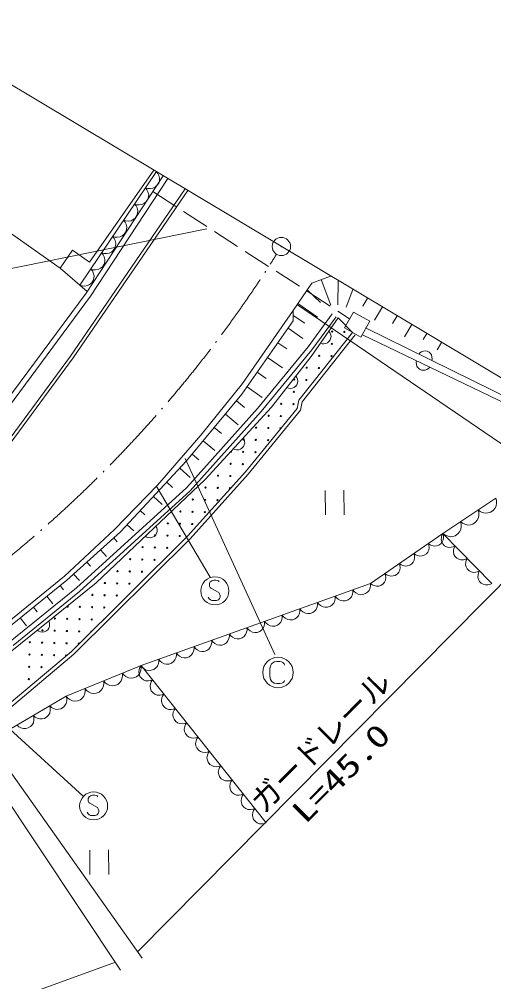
# Model space of a CAD drawing. Units: millimetres, scale not verified. Extents: x 40000 to 680000, y 20000 to 380000.
# Drawn here: x 533028 to 571762, y 260700 to 339255 of the extents above; entities that cross this region are included whole.
import ezdxf
from ezdxf.enums import TextEntityAlignment as Align

# ---------------------------------------------------------------- set-up
doc = ezdxf.new("R2010")
doc.units = ezdxf.units.MM
doc.header["$LTSCALE"] = 1000
doc.linetypes.add('USER3', pattern=[3, 2.25, -0.75])
doc.linetypes.add('USER4', pattern=[7.000001, 5.508197, -0.688525, 0.114754, -0.688525])
for name, color, linetype, lineweight in [('S-BGD', 1, 'Continuous', 13), ('S-BGD-HTXT', 6, 'Continuous', 13), ('S-BMK', 3, 'USER4', 13)]:
    doc.layers.add(name, color=color, linetype=linetype, lineweight=lineweight)
doc.styles.add('ＭＳ ゴシック', font='')
doc.styles.get('ＭＳ ゴシック').set_extended_font_data('MS Gothic')

# ---------------------------------------------------------------- blocks, each defined once
blk = doc.blocks.new('BUHIN125')
at = {"layer": 'S-BGD'}
blk.add_lwpolyline([(-541, 260), (-437, 364), (-322, 438), (-162, 508), (-12, 515), (134, 492), (301, 411), (410, 312), (498, 190), (546, 20), (560, -117), (541, -260)], dxfattribs=at)
blk = doc.blocks.new('BUHIN126')
at = {"layer": 'S-BGD'}
blk.add_lwpolyline([(538, -265), (434, -368), (318, -441), (157, -509), (7, -515), (-138, -490), (-305, -408), (-413, -308), (-499, -185), (-546, -15), (-559, 122), (-538, 265)], dxfattribs=at)
blk = doc.blocks.new('BUHIN138')
at = {"layer": 'S-BGD'}
blk.add_lwpolyline([(-350, -745), (-286, -813), (-199, -853), (-78, -875), (100, -873), (249, -831), (375, -744), (448, -617), (453, -485), (446, -398), (399, -284), (318, -221), (-312, 135), (-382, 238), (-429, 381), (-419, 519), (-380, 629), (-300, 733), (-122, 787), (142, 789), (257, 773), (367, 722), (460, 637), (542, 505)], dxfattribs=at)
blk.add_circle((0, 0), 1144, dxfattribs=at)
blk = doc.blocks.new('BUHIN140')
at = {"layer": 'S-BGD'}
for p, q in [((-774, 993), (-756, -1007)), ((779, -993), (761, 1007))]:
    blk.add_line(p, q, dxfattribs=at)
blk = doc.blocks.new('BUHIN141')
at = {"layer": 'S-BGD'}
blk.add_circle((0, 0), 22.5, dxfattribs=at)
at = {"layer": 'S-BMK', "linetype": 'Continuous'}
blk.add_circle((0, 0), 746, dxfattribs=at)
blk = doc.blocks.new('BUHIN204')
at = {"layer": 'S-BGD'}
blk.add_lwpolyline([(670, 392), (530, 517), (373, 600), (156, 671), (-39, 665), (-225, 624), (-433, 502), (-561, 360), (-661, 193), (-706, -31), (-706, -207), (-670, -392)], dxfattribs=at)
blk = doc.blocks.new('BUHIN205')
at = {"layer": 'S-BGD'}
blk.add_lwpolyline([(763, 314), (634, 466), (481, 577), (263, 684), (58, 706), (-145, 690), (-382, 593), (-538, 462), (-668, 301), (-748, 72), (-775, -113), (-763, -314)], dxfattribs=at)
blk = doc.blocks.new('BUHIN206')
at = {"layer": 'S-BGD'}
blk.add_lwpolyline([(464, -583), (563, -433), (621, -273), (659, -57), (627, 127), (562, 299), (418, 480), (265, 582), (93, 655), (-126, 667), (-293, 643), (-464, 583)], dxfattribs=at)
blk = doc.blocks.new('BUHIN207')
at = {"layer": 'S-BGD'}
blk.add_lwpolyline([(720, 257), (607, 404), (470, 513), (273, 621), (84, 651), (-105, 645), (-328, 565), (-478, 450), (-605, 307), (-689, 99), (-722, -71), (-720, -257)], dxfattribs=at)
blk = doc.blocks.new('BUHIN208')
at = {"layer": 'S-BGD'}
blk.add_lwpolyline([(591, 410), (452, 515), (301, 581), (96, 631), (-83, 612), (-252, 560), (-436, 433), (-544, 292), (-624, 131), (-650, -79), (-638, -241), (-591, -410)], dxfattribs=at)
blk = doc.blocks.new('BUHIN209')
at = {"layer": 'S-BGD'}
blk.add_lwpolyline([(499, -511), (579, -358), (619, -199), (634, 10), (586, 183), (507, 340), (352, 499), (196, 581), (25, 634), (-185, 624), (-342, 585), (-499, 511)], dxfattribs=at)
blk = doc.blocks.new('BUHIN210')
at = {"layer": 'S-BGD'}
blk.add_lwpolyline([(720, 480), (556, 610), (376, 693), (129, 758), (-87, 738), (-292, 679), (-515, 530), (-648, 364), (-749, 171), (-784, -81), (-773, -276), (-720, -480)], dxfattribs=at)
blk = doc.blocks.new('BUHIN213')
at = {"layer": 'S-BGD'}
blk.add_lwpolyline([(446, 663), (260, 716), (77, 723), (-155, 692), (-333, 600), (-488, 477), (-626, 272), (-681, 83), (-700, -117), (-641, -344), (-563, -507), (-446, -663)], dxfattribs=at)

msp = doc.modelspace()

# ---------------------------------------------------------------- linework, layer by layer
at = {"layer": 'S-BGD'}
for p, q in [((537986, 317543), (544231, 326821)), ((538771, 319433), (544023, 326931)), ((538481, 316907), (544766, 326487)), ((545152, 326256), (538850, 316650)), ((537222, 311771), (546581, 325401)), ((546796, 325273), (537426, 311626)), ((531921, 322063), (536366, 318950)), ((536366, 318950), (537385, 320404)), ((537385, 320404), (538771, 319433)), ((536366, 318950), (538564, 317041)), ((556916, 317727), (558447, 318298)), ((555377, 315485), (556916, 317727)), ((557682, 318013), (558467, 315907)), ((559049, 317935), (559041, 315958)), ((528000, 302773), (538481, 316907)), ((538850, 316650), (528357, 302498)), ((556531, 317167), (557628, 316140)), ((560254, 317208), (559716, 315757)), ((555762, 316046), (557370, 314942)), ((561458, 316481), (561062, 315826)), ((551251, 309536), (555377, 315485)), ((555385, 314650), (555377, 315485)), ((555381, 315067), (556336, 314457)), ((556601, 312529), (558577, 315214)), ((560301, 315357), (559576, 314061)), ((561637, 314609), (560301, 315357)), ((562674, 315774), (562029, 314705)), ((563881, 315051), (563502, 314423)), ((551207, 308651), (555385, 314650)), ((556856, 311730), (559051, 314893)), ((558899, 314977), (556917, 312284)), ((559051, 314893), (560225, 313691)), ((560913, 313314), (561637, 314609)), ((565088, 314329), (564489, 313336)), ((554967, 314050), (556175, 313208)), ((555857, 308173), (560225, 313691)), ((560460, 313505), (556135, 308041)), ((559576, 314061), (560913, 313314)), ((561040, 313502), (580843, 303961)), ((580800, 304454), (561300, 314074)), ((566295, 313607), (565994, 313107)), ((554132, 312850), (554860, 312343)), ((567502, 312885), (567138, 312282)), ((552480, 307490), (556601, 312529)), ((556917, 312284), (552784, 307229)), ((530141, 302161), (537222, 311771)), ((537426, 311626), (530337, 302005)), ((553296, 311650), (554516, 310801)), ((553611, 307604), (556856, 311730)), ((552461, 310451), (553196, 309938)), ((547847, 305301), (551251, 309536)), ((551625, 309251), (552857, 308393)), ((546690, 303206), (551207, 308651)), ((550755, 308106), (551414, 307560)), ((555709, 307496), (555857, 308173)), ((556135, 308041), (555987, 307362)), ((546708, 301049), (552480, 307490)), ((552784, 307229), (546992, 300766)), ((548195, 301685), (553611, 307604)), ((551491, 302324), (555709, 307496)), ((555987, 307362), (551719, 302129)), ((549852, 307018), (550898, 306150)), ((548949, 305929), (549545, 305433)), ((544301, 301233), (547847, 305301)), ((548045, 304840), (548988, 304057)), ((546560, 303393), (553879, 287409)), ((547142, 303751), (547677, 303307)), ((541285, 297419), (546690, 303206)), ((546150, 302627), (546978, 301854)), ((539316, 293262), (548195, 301685)), ((546774, 297054), (551491, 302324)), ((551719, 302129), (546992, 296847)), ((537690, 292857), (546708, 301049)), ((540802, 297601), (544301, 301233)), ((544218, 301172), (548605, 293716)), ((545069, 301470), (545532, 301037)), ((546992, 300766), (537951, 292553)), ((543988, 300313), (544684, 299662)), ((567604, 297294), (571925, 300177)), ((542907, 299155), (543279, 298808)), ((541826, 297998), (542370, 297489)), ((536728, 293814), (540802, 297601)), ((536921, 293480), (541285, 297419)), ((537294, 287661), (546774, 297054)), ((561698, 293199), (567604, 297294)), ((567604, 297294), (571599, 293207)), ((546992, 296847), (537497, 287439)), ((540740, 296927), (541023, 296612)), ((539649, 295942), (540141, 295396)), ((538558, 294957), (538854, 294629)), ((530891, 289065), (536728, 293814)), ((537467, 293972), (537947, 293440)), ((530363, 288189), (536921, 293480)), ((530624, 286261), (539316, 293262)), ((536375, 293039), (536652, 292694)), ((542977, 286505), (561698, 293199)), ((532288, 288475), (537690, 292857)), ((537951, 292553), (532530, 288156)), ((535282, 292157), (535782, 291537)), ((534189, 291275), (534499, 290890)), ((533096, 290393), (533610, 289756)), ((532050, 283249), (537294, 287661)), ((537497, 287439), (532238, 283015)), ((527001, 286101), (538259, 275856)), ((536870, 283996), (542977, 286505)), ((542977, 286505), (553184, 273669)), ((520791, 274589), (536870, 283996))]:
    msp.add_line(p, q, dxfattribs=at)
at = {"layer": 'S-BGD', "linetype": 'USER3'}
msp.add_line((543921, 325189), (559997, 314814), dxfattribs=at)
at = {"layer": 'S-BGD'}
for points in [[(558296, 313805), (558382, 313687), (558437, 313561), (558480, 313392), (558464, 313242), (558418, 313103), (558312, 312950), (558197, 312858), (558063, 312791), (557888, 312770), (557751, 312777), (557612, 312819)], [(555604, 310139), (555683, 310016), (555731, 309887), (555764, 309716), (555739, 309568), (555685, 309431), (555570, 309285), (555449, 309200), (555311, 309140), (555135, 309130), (554999, 309146), (554862, 309196)], [(551308, 305087), (551377, 304959), (551415, 304827), (551435, 304654), (551399, 304508), (551335, 304375), (551210, 304238), (551083, 304162), (550941, 304114), (550765, 304116), (550630, 304142), (550498, 304202)], [(544191, 297887), (544251, 297753), (544279, 297619), (544287, 297445), (544241, 297302), (544168, 297174), (544033, 297046), (543901, 296980), (543756, 296941), (543580, 296956), (543448, 296992), (543320, 297061)], [(535437, 290138), (535486, 290000), (535504, 289864), (535498, 289690), (535440, 289551), (535357, 289430), (535212, 289313), (535076, 289257), (534928, 289231), (534754, 289260), (534624, 289306), (534503, 289385)], [(554692, 286541), (554641, 286659), (554553, 286746), (554434, 286814), (554289, 286850), (554046, 286848), (553852, 286808), (553654, 286669), (553536, 286493), (553489, 286242), (553494, 285630), (553547, 285368), (553642, 285213), (553825, 285083), (554050, 285035), (554287, 285037), (554469, 285058), (554562, 285115), (554649, 285197), (554685, 285285)]]:
    msp.add_lwpolyline(points, dxfattribs=at)
for centre, radius in [((558570, 313762), 49.8), ((559569, 313736), 49.8), ((558543, 312763), 49.8), ((557517, 311789), 49.8), ((558517, 311763), 49.8), ((556491, 310816), 49.8), ((557491, 310790), 49.8), ((555465, 309843), 49.8), ((556465, 309816), 49.8), ((555439, 308843), 49.8), ((554413, 307870), 49.8), ((555413, 307843), 49.8), ((553387, 306896), 49.8), ((554387, 306870), 49.8), ((552361, 305923), 49.8), ((553361, 305897), 49.8), ((551335, 304950), 49.8), ((552335, 304923), 49.8), ((553334, 304897), 49.8), ((551309, 303950), 49.8), ((552308, 303924), 49.8), ((550283, 302977), 49.8), ((551282, 302950), 49.8), ((549257, 302003), 49.8), ((550256, 301977), 49.8), ((548231, 301030), 49.8), ((549230, 301004), 49.8), ((547205, 300057), 49.8), ((548204, 300030), 49.8), ((549204, 300004), 49.8), ((546179, 299083), 49.8), ((547178, 299057), 49.8), ((548178, 299031), 49.8), ((545153, 298110), 49.8), ((546152, 298084), 49.8), ((547152, 298058), 49.8), ((544127, 297137), 49.8), ((545126, 297111), 49.8), ((546126, 297084), 49.8), ((543101, 296164), 49.8), ((544100, 296137), 49.8), ((545100, 296111), 49.8), ((542075, 295190), 49.8), ((543074, 295164), 49.8), ((544074, 295138), 49.8), ((541049, 294217), 49.8), ((542048, 294191), 49.8), ((543048, 294164), 49.8), ((540023, 293244), 49.8), ((541022, 293217), 49.8), ((542022, 293191), 49.8), ((538997, 292270), 49.8), ((539996, 292244), 49.8), ((540996, 292218), 49.8), ((537971, 291297), 49.8), ((538970, 291271), 49.8), ((539970, 291244), 49.8), ((535945, 290350), 49.8), ((536945, 290324), 49.8), ((537945, 290297), 49.8), ((538944, 290271), 49.8), ((534919, 289377), 49.8), ((535919, 289350), 49.8), ((536919, 289324), 49.8), ((537918, 289298), 49.8), ((533893, 288403), 49.8), ((534893, 288377), 49.8), ((535893, 288351), 49.8), ((536892, 288324), 49.8), ((533867, 287404), 49.8), ((534867, 287377), 49.8), ((535866, 287351), 49.8), ((554148, 285942), 1244), ((533841, 286404), 49.8), ((534840, 286378), 49.8), ((533814, 285404), 49.8)]:
    msp.add_circle(centre, radius, dxfattribs=at)
for centre, start, end in [((557544, 312789), 286.58901, 3.88438), ((554360, 305870), 29.78952, 251.80493), ((550309, 303976), 212.11987, 62.96604), ((550230, 300977), 351.87357, 284.47331), ((536971, 291323), 166.90945, 90.79118), ((539944, 290245), 81.05978, 188.41295), ((538918, 289271), 43.27892, 226.19382), ((537892, 288298), 4.70464, 264.7681), ((536866, 287325), 18.18125, 241.96394)]:
    msp.add_arc(centre, 49.8, start, end, dxfattribs=at)
at = {"layer": 'S-BGD-HTXT'}
for p, q in [((523423, 339255), (581152, 304719)), ((525685, 317538), (548337, 322157)), ((555733, 315945), (579683, 299636)), ((542693, 263150), (579149, 299999)), ((526678, 285772), (543066, 262624)), ((525707, 285029), (541306, 261658)), ((540881, 262294), (492407, 244761))]:
    msp.add_line(p, q, dxfattribs=at)
at = {"layer": 'S-BMK'}
msp.add_arc((467297, 374625), 102463, 276.40971, 327.83086, dxfattribs=at)

# ---------------------------------------------------------------- block references
at = {"rotation": 180}
for name, p in [('BUHIN213', (543785, 326158)), ('BUHIN213', (542893, 324833)), ('BUHIN213', (542001, 323507)), ('BUHIN213', (541108, 322182)), ('BUHIN213', (540216, 320857)), ('BUHIN141', (554427, 320708)), ('BUHIN213', (539324, 319531)), ('BUHIN213', (538432, 318206)), ('BUHIN126', (566175, 311669)), ('BUHIN125', (565990, 311117)), ('BUHIN140', (558779, 299803)), ('BUHIN210', (571205, 299696)), ('BUHIN210', (569765, 298736)), ('BUHIN210', (568324, 297775)), ('BUHIN208', (567014, 296885)), ('BUHIN209', (568104, 296784)), ('BUHIN208', (565832, 296066)), ('BUHIN209', (569102, 295762)), ('BUHIN208', (564651, 295247)), ('BUHIN208', (563470, 294428)), ('BUHIN209', (570101, 294740)), ('BUHIN208', (562289, 293609)), ('BUHIN209', (571100, 293718)), ('BUHIN138', (548999, 292601)), ('BUHIN207', (560978, 292942)), ('BUHIN207', (559538, 292427)), ('BUHIN207', (556658, 291397)), ('BUHIN207', (558098, 291912)), ('BUHIN207', (555218, 290882)), ('BUHIN207', (552338, 289852)), ('BUHIN207', (553778, 290367)), ('BUHIN207', (550898, 289337)), ('BUHIN207', (548018, 288307)), ('BUHIN207', (549458, 288822)), ('BUHIN207', (545137, 287277)), ('BUHIN207', (546577, 287792)), ('BUHIN207', (543697, 286762)), ('BUHIN205', (542214, 286191)), ('BUHIN206', (543441, 285921)), ('BUHIN205', (539160, 284937)), ('BUHIN205', (540687, 285564)), ('BUHIN206', (544369, 284755)), ('BUHIN205', (537633, 284310)), ('BUHIN204', (536200, 283604)), ('BUHIN206', (545297, 283588)), ('BUHIN204', (534860, 282820)), ('BUHIN206', (546225, 282421)), ('BUHIN204', (533520, 282036)), ('BUHIN206', (547153, 281254)), ('BUHIN206', (548081, 280087)), ('BUHIN206', (549009, 278920)), ('BUHIN206', (549937, 277753)), ('BUHIN206', (550864, 276586)), ('BUHIN138', (539102, 275050)), ('BUHIN206', (551792, 275419)), ('BUHIN206', (552720, 274252)), ('BUHIN140', (539560, 270456))]:
    msp.add_blockref(name, p, dxfattribs=at)

# ---------------------------------------------------------------- texts
at = {"layer": 'S-BGD-HTXT', "style": 'ＭＳ ゴシック'}
msp.add_text('ガードレール', height=1833, rotation=45.1, dxfattribs=at).set_placement((553374, 273962), align=Align.BOTTOM_LEFT)
at = {"layer": 'S-BGD-HTXT', "style": 'ＭＳ ゴシック', "width": 1.35}
msp.add_text('L=45.0', height=1833, rotation=45.2, dxfattribs=at).set_placement((556766, 273116), align=Align.BOTTOM_LEFT)

doc.saveas('drawing.dxf')
